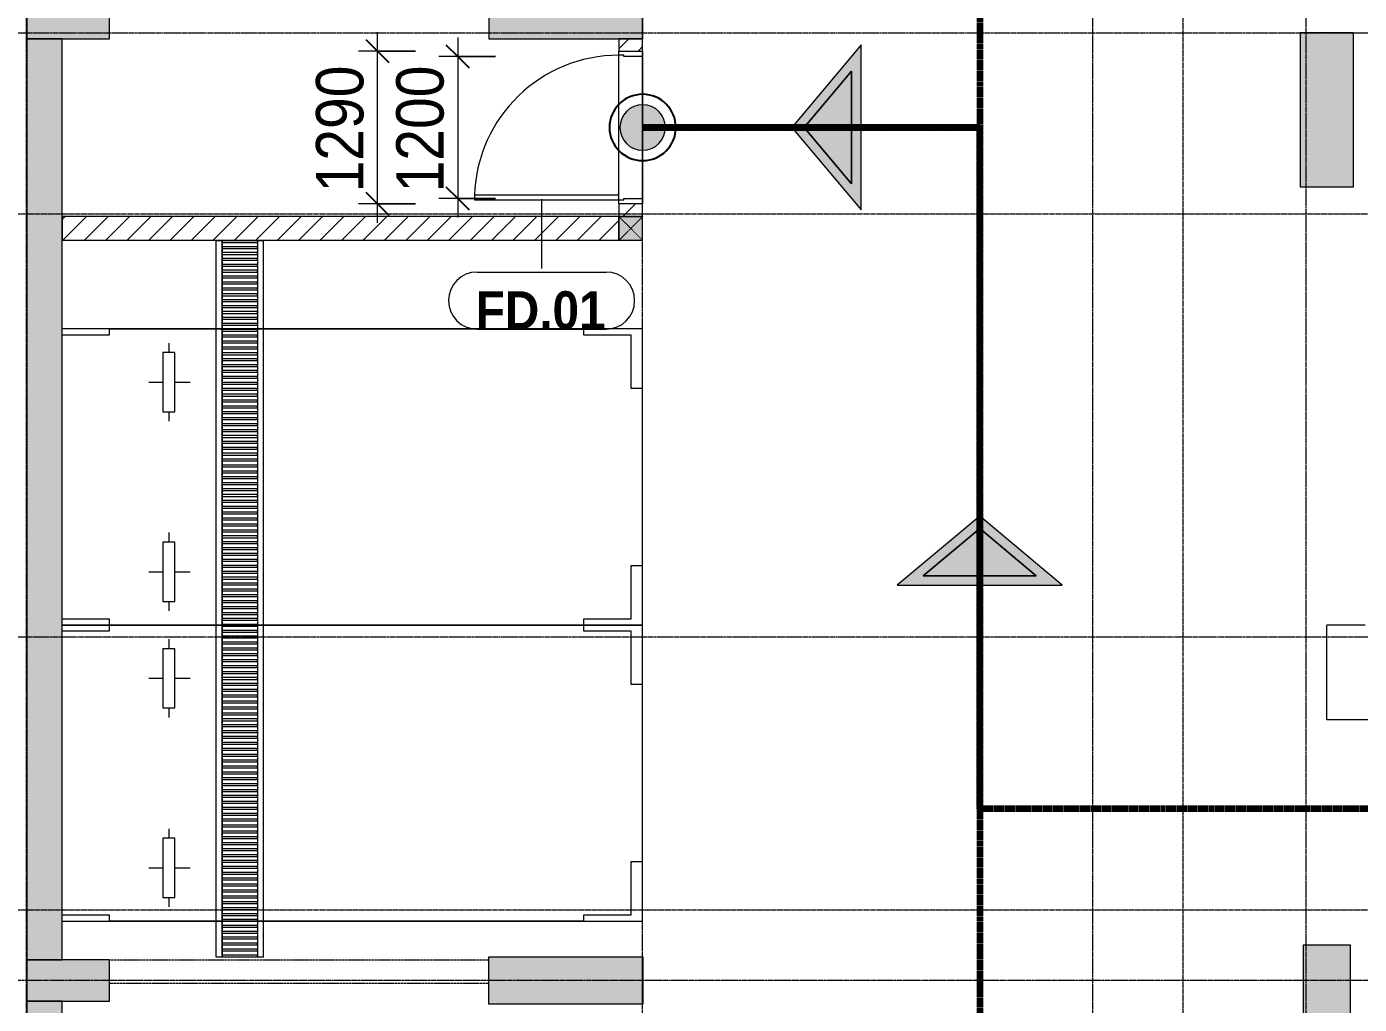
# Model space of a CAD drawing. Header units: millimetres. Extents: x 25998 to 252958, y -15958 to 83425.
# Drawn here: x 33653 to 44903, y 25336 to 33591 of the extents above; entities that cross this region are included whole.
import ezdxf

# ---------------------------------------------------------------- set-up
doc = ezdxf.new("R2010")
doc.units = ezdxf.units.MM
for name, pattern in [('1 NÉT CALL OUT', [6, 3, -3]), ('Dash', [6, 3, -3]), ('Dash 1_8_', [6.35, 3.175, -3.175]), ('Dash Dot 3_16_', [7.9375, 4.7625, -1.5875, 0, -1.5875]), ('Grid Line', [22.225, 12.7, -3.175, 3.175, -3.175])]:
    doc.linetypes.add(name, pattern=pattern)
for name, color, linetype, lineweight in [('0-1', 7, 'Continuous', 5), ('A-ANNO-DIMS', 211, 'Continuous', 9), ('A-ANNO-DIMS-160', 211, 'Continuous', 9), ('A-ANNO-NOTE', 131, 'Continuous', 9), ('A-ANNO-NOTE-1', 131, 'Continuous', 25), ('A-AREA', 32, 'Dash 1_8_', 9), ('A-DETL-2', 90, '1 NÉT CALL OUT', 100), ('A-DETL-GENF-2', 1, 'Continuous', 9), ('A-DOOR-1', 1, 'Continuous', 9), ('A-DOOR-FRAM-1', 1, 'Continuous', 9), ('A-DOOR-IDEN', 31, 'Continuous', 9), ('A-FLOR', 192, 'Continuous', 9), ('A-WALL', 113, 'Continuous', 9), ('A-WALL-1', 113, 'Continuous', 18), ('A-WALL-PATT-1', 7, 'Continuous', 9), ('A-WALL-PATT-2', 111, 'Continuous', 9), ('C-PRKG', 70, 'Continuous', 9), ('G-ANNO-SYMB-1', 111, 'Dash Dot 3_16_', 18), ('L-SITE-WALL-1', 250, 'Continuous', 18), ('L-SITE-WALL-2', 7, 'Continuous', 9), ('M-EQPM', 50, 'Continuous', 9), ('S-COLS', 52, 'Continuous', 9), ('S-COLS-1', 52, 'Continuous', 5), ('S-COLS-2', 250, 'Continuous', 18), ('S-COLS-3', 7, 'Continuous', 9), ('S-COLS-4', 52, 'Dash', 9), ('S-COLS-5', 52, 'Continuous', 18), ('S-COLS-HDLN', 52, 'Dash', 9), ('S-GRID-1', 1, 'Grid Line', 9)]:
    doc.layers.add(name, color=color, linetype=linetype, lineweight=lineweight)
doc.styles.add('Arial_B', font='arialbd_0.ttf', dxfattribs={"width": 0.9, "height": 320})
doc.styles.add('UTM Avo', font='UTM Avo.ttf', dxfattribs={"width": 0.9, "height": 400})
doc.dimstyles.new('1_Dim_chi_tiet_2_5', dxfattribs={"dimscale": 304.8, "dimtxt": 399.720379, "dimasz": 0.629921, "dimexe": 0.524934, "dimexo": 0.0625, "dimgap": 0.052493, "dimtad": 1, "dimdec": 0, "dimrnd": 5, "dimzin": 0, "dimdsep": 46, "dimtxsty": 'UTM Avo', "dimblk1": 'OBLIQUE', "dimblk2": 'OBLIQUE', "dimsah": 1, "dimcen": 0.09, "dimdle": 0.524934, "dimazin": 0, "dimtfac": 1, "dimtdec": 4, "dimtix": 1, "dimtmove": 0, "dimatfit": 3, "dimfxl": 1.049869, "dimfxlon": 1, "dimtvp": 1, "dimtolj": 1, "dimtzin": 0, "dimarcsym": 2})
pattern_1 = [(45, (0, 0), (-90.50967, 90.50967), [])]

# ---------------------------------------------------------------- blocks, each defined once
blk = doc.blocks.new('M_Concrete-Rectangular-Column2 - 400x1300-812637-TKCS_MB TẦNG HẦM')
at = {"layer": 'S-COLS'}
blk.add_hatch(color=256, dxfattribs=at).paths.add_polyline_path([(-178, 200), (-650, 200), (-650, -200), (650, -200), (650, 200)])
at = {"layer": 'S-COLS-2'}
for p, q in [((-650, 200), (650, 200)), ((-650, -200), (-650, 200)), ((650, 200), (650, -200)), ((650, -200), (-650, -200))]:
    blk.add_line(p, q, dxfattribs=at)
blk = doc.blocks.new('NCV_TKTC_KET CAU_rvt-1-TKCS_MB TẦNG HẦM')
at = {"layer": 'A-WALL-PATT-1'}
for points in [[(33653, 25712), (33953, 25712), (33953, 33487), (33653, 33487), (33653, 25734)], [(33653, 17587), (33953, 17587), (33953, 25362), (33653, 25362), (33653, 17587)]]:
    blk.add_hatch(color=256, dxfattribs=at).paths.add_polyline_path(points)
at = {"layer": 'S-COLS-1'}
for points in [[(33653, 33487), (34353, 33487), (34353, 33837), (33653, 33837), (33653, 33487)], [(38653, 33487), (38853, 33487), (38853, 33836), (37553, 33837), (37553, 33487), (38381, 33487)], [(44853, 32237), (44853, 33537), (44403, 33537), (44403, 32237), (44828, 32237)], [(44828, 24537), (44828, 25837), (44428, 25837), (44428, 24537), (44803, 24537)], [(34053, 25362), (34353, 25362), (34353, 25712), (33653, 25712), (33653, 25362), (33953, 25362)]]:
    blk.add_hatch(color=256, dxfattribs=at).paths.add_polyline_path(points)
at = {"layer": 'L-SITE-WALL-1'}
for p, q in [((33653, 33487), (33653, 25712)), ((33953, 25712), (33953, 33487)), ((33653, 25362), (33653, 17587)), ((33953, 17587), (33953, 25362))]:
    blk.add_line(p, q, dxfattribs=at)
at = {"layer": 'L-SITE-WALL-2'}
for p, q in [((33953, 33487), (33653, 33487)), ((33653, 25712), (33953, 25712)), ((33953, 25362), (33653, 25362))]:
    blk.add_line(p, q, dxfattribs=at)
at = {"layer": 'S-COLS-2'}
for p, q in [((33653, 33837), (33653, 33487)), ((34353, 33487), (34353, 33837)), ((37553, 33837), (37553, 33487)), ((38853, 33487), (38853, 33837)), ((44853, 33537), (44403, 33537)), ((44403, 33537), (44403, 32237)), ((44853, 32237), (44853, 33537)), ((33953, 33487), (34353, 33487)), ((37553, 33487), (38853, 33487)), ((44403, 32237), (44853, 32237)), ((44828, 25837), (44428, 25837)), ((44428, 25837), (44428, 24537)), ((44828, 24537), (44828, 25837)), ((33653, 25712), (33653, 25362)), ((34353, 25712), (33953, 25712)), ((34353, 25362), (34353, 25712)), ((33953, 25362), (34353, 25362))]:
    blk.add_line(p, q, dxfattribs=at)
at = {"layer": 'S-COLS-3'}
for p, q in [((33653, 33487), (33953, 33487)), ((33953, 25712), (33653, 25712)), ((33653, 25362), (33953, 25362))]:
    blk.add_line(p, q, dxfattribs=at)
at = {"layer": 'S-COLS', "rotation": 180}
blk.add_blockref('M_Concrete-Rectangular-Column2 - 400x1300-812637-TKCS_MB TẦNG HẦM', (38203, 25537), dxfattribs=at)
blk = doc.blocks.new('xe oto1 - xe oto-V6-TKCS_MB TẦNG HẦM')
at = {"layer": 'C-PRKG'}
for p, q in [((-2500, 4900), (-2500, 4500)), ((-2500, 4900), (-2500, 0)), ((-2450, 4500), (-2450, 4900)), ((-50, 4900), (-50, 4500)), ((0, 4500), (0, 4900)), ((0, 0), (0, 4900)), ((-2500, 4500), (-2450, 4500)), ((-2500, 500), (-2500, 4500)), ((-2500, 4500), (-2500, 500)), ((-50, 4500), (0, 4500)), ((0, 500), (0, 4500)), ((0, 4500), (0, 500)), ((-2050, 4170), (-2050, 4050)), ((-2050, 4170), (-2050, 4050)), ((-450, 4170), (-450, 4050)), ((-450, 4170), (-450, 4050)), ((-1800, 4050), (-2300, 4050)), ((-2300, 4050), (-2300, 3950)), ((-1800, 3950), (-1800, 4050)), ((-200, 4050), (-700, 4050)), ((-700, 4050), (-700, 3950)), ((-200, 3950), (-200, 4050)), ((-2300, 4000), (-2380, 4000)), ((-2300, 4000), (-2380, 4000)), ((-2300, 3950), (-1800, 3950)), ((-2050, 3950), (-2050, 3820)), ((-2050, 3950), (-2050, 3820)), ((-1720, 4000), (-1800, 4000)), ((-1720, 4000), (-1800, 4000)), ((-700, 4000), (-780, 4000)), ((-700, 4000), (-780, 4000)), ((-700, 3950), (-200, 3950)), ((-450, 3950), (-450, 3820)), ((-450, 3950), (-450, 3820)), ((-120, 4000), (-200, 4000)), ((-120, 4000), (-200, 4000)), ((-2450, 500), (-2500, 500)), ((-2500, 500), (-2500, 0)), ((-2450, 100), (-2450, 500)), ((0, 500), (-50, 500)), ((-50, 500), (-50, 100)), ((0, 0), (0, 500)), ((-2500, 0), (-2000, 0)), ((-2500, 0), (0, 0)), ((-2000, 100), (-2450, 100)), ((-2000, 0), (-2000, 100)), ((-500, 100), (-500, 0)), ((-50, 100), (-500, 100)), ((-500, 0), (0, 0))]:
    blk.add_line(p, q, dxfattribs=at)
blk = doc.blocks.new('FD_01 - FD_01-1200x2200mm-1787918-TKCS_MB TẦNG HẦM')
at = {"layer": 'A-DETL-GENF-2'}
for p, q in [((610, -100), (570, -100)), ((570, -100), (570, -1320)), ((610, -1320), (610, -100)), ((570, -1320), (610, -1320))]:
    blk.add_line(p, q, dxfattribs=at)
blk.add_arc((610, -100), 1220, 180, 268.1211, dxfattribs=at)
at = {"layer": 'A-DOOR-FRAM-1'}
for p, q in [((-645, 100), (-600, 100)), ((-645, -100), (-645, 100)), ((-600, 100), (-600, -60)), ((600, 100), (645, 100)), ((600, -60), (600, 100)), ((645, 100), (645, -100)), ((-610, -100), (-645, -100)), ((-600, -60), (-610, -60)), ((-610, -60), (-610, -100)), ((610, -60), (600, -60)), ((610, -100), (610, -60)), ((645, -100), (610, -100))]:
    blk.add_line(p, q, dxfattribs=at)
blk = doc.blocks.new('XE MAY2 - xe may 2-V57-TKCS_MB TẦNG HẦM')
at = {"layer": 'C-PRKG'}
for p, q in [((-1575, 800), (-1900, 800)), ((-1900, 0), (-1900, 800)), ((0, 800), (-1075, 800)), ((0, 800), (0, 0)), ((-300, 650), (-400, 650)), ((-400, 650), (-400, 150)), ((-300, 650), (-300, 150)), ((-300, 150), (-400, 150)), ((0, 0), (-1900, 0))]:
    blk.add_line(p, q, dxfattribs=at)
blk = doc.blocks.new('THOAT NUOC 300 - w300-4038765-TKCS_MB TẦNG HẦM')
at = {"layer": 'M-EQPM'}
for p, q in [((-3025, 150), (-3025, 200)), ((-3025, 200), (3025, 200)), ((-3025, -150), (-3025, 150)), ((-3005, 150), (-3025, 150)), ((3025, 150), (-3025, 150)), ((-3005, 150), (-3005, -150)), ((-2975, -150), (-2975, 150)), ((-2955, 150), (-2975, 150)), ((-2955, 150), (-2955, -150)), ((-2925, -150), (-2925, 150)), ((-2905, 150), (-2925, 150)), ((-2905, 150), (-2905, -150)), ((-2875, -150), (-2875, 150)), ((-2855, 150), (-2875, 150)), ((-2855, 150), (-2855, -150)), ((-2826, -150), (-2826, 150)), ((-2806, 150), (-2826, 150)), ((-2806, 150), (-2806, -150)), ((-2776, -150), (-2776, 150)), ((-2756, 150), (-2776, 150)), ((-2756, 150), (-2756, -150)), ((-2726, -150), (-2726, 150)), ((-2706, 150), (-2726, 150)), ((-2706, 150), (-2706, -150)), ((-2676, -150), (-2676, 150)), ((-2656, 150), (-2676, 150)), ((-2656, 150), (-2656, -150)), ((-2626, -150), (-2626, 150)), ((-2606, 150), (-2626, 150)), ((-2606, 150), (-2606, -150)), ((-2576, -150), (-2576, 150)), ((-2556, 150), (-2576, 150)), ((-2556, 150), (-2556, -150)), ((-2527, -150), (-2527, 150)), ((-2507, 150), (-2527, 150)), ((-2507, 150), (-2507, -150)), ((-2477, -150), (-2477, 150)), ((-2457, 150), (-2477, 150)), ((-2457, 150), (-2457, -150)), ((-2427, -150), (-2427, 150)), ((-2407, 150), (-2427, 150)), ((-2407, 150), (-2407, -150)), ((-2377, -150), (-2377, 150)), ((-2357, 150), (-2377, 150)), ((-2357, 150), (-2357, -150)), ((-2327, -150), (-2327, 150)), ((-2307, 150), (-2327, 150)), ((-2307, 150), (-2307, -150)), ((-2277, -150), (-2277, 150)), ((-2257, 150), (-2277, 150)), ((-2257, 150), (-2257, -150)), ((-2228, -150), (-2228, 150)), ((-2208, 150), (-2228, 150)), ((-2208, 150), (-2208, -150)), ((-2178, -150), (-2178, 150)), ((-2158, 150), (-2178, 150)), ((-2158, 150), (-2158, -150)), ((-2128, -150), (-2128, 150)), ((-2108, 150), (-2128, 150)), ((-2108, 150), (-2108, -150)), ((-2078, -150), (-2078, 150)), ((-2058, 150), (-2078, 150)), ((-2058, 150), (-2058, -150)), ((-2028, -150), (-2028, 150)), ((-2008, 150), (-2028, 150)), ((-2008, 150), (-2008, -150)), ((-1978, -150), (-1978, 150)), ((-1958, 150), (-1978, 150)), ((-1958, 150), (-1958, -150)), ((-1929, -150), (-1929, 150)), ((-1909, 150), (-1929, 150)), ((-1909, 150), (-1909, -150)), ((-1879, -150), (-1879, 150)), ((-1859, 150), (-1879, 150)), ((-1859, 150), (-1859, -150)), ((-1829, -150), (-1829, 150)), ((-1809, 150), (-1829, 150)), ((-1809, 150), (-1809, -150)), ((-1779, -150), (-1779, 150)), ((-1759, 150), (-1779, 150)), ((-1759, 150), (-1759, -150)), ((-1729, -150), (-1729, 150)), ((-1709, 150), (-1729, 150)), ((-1709, 150), (-1709, -150)), ((-1679, -150), (-1679, 150)), ((-1659, 150), (-1679, 150)), ((-1659, 150), (-1659, -150)), ((-1630, -150), (-1630, 150)), ((-1610, 150), (-1630, 150)), ((-1610, 150), (-1610, -150)), ((-1580, -150), (-1580, 150)), ((-1560, 150), (-1580, 150)), ((-1560, 150), (-1560, -150)), ((-1530, -150), (-1530, 150)), ((-1510, 150), (-1530, 150)), ((-1510, 150), (-1510, -150)), ((-1480, -150), (-1480, 150)), ((-1460, 150), (-1480, 150)), ((-1460, 150), (-1460, -150)), ((-1430, -150), (-1430, 150)), ((-1410, 150), (-1430, 150)), ((-1410, 150), (-1410, -150)), ((-1380, -150), (-1380, 150)), ((-1360, 150), (-1380, 150)), ((-1360, 150), (-1360, -150)), ((-1331, -150), (-1331, 150)), ((-1311, 150), (-1331, 150)), ((-1311, 150), (-1311, -150)), ((-1281, -150), (-1281, 150)), ((-1261, 150), (-1281, 150)), ((-1261, 150), (-1261, -150)), ((-1231, -150), (-1231, 150)), ((-1211, 150), (-1231, 150)), ((-1211, 150), (-1211, -150)), ((-1181, -150), (-1181, 150)), ((-1161, 150), (-1181, 150)), ((-1161, 150), (-1161, -150)), ((-1131, -150), (-1131, 150)), ((-1111, 150), (-1131, 150)), ((-1111, 150), (-1111, -150)), ((-1081, -150), (-1081, 150)), ((-1061, 150), (-1081, 150)), ((-1061, 150), (-1061, -150)), ((-1032, -150), (-1032, 150)), ((-1012, 150), (-1032, 150)), ((-1012, 150), (-1012, -150)), ((-982, -150), (-982, 150)), ((-962, 150), (-982, 150)), ((-962, 150), (-962, -150)), ((-932, -150), (-932, 150)), ((-912, 150), (-932, 150)), ((-912, 150), (-912, -150)), ((-882, -150), (-882, 150)), ((-862, 150), (-882, 150)), ((-862, 150), (-862, -150)), ((-832, -150), (-832, 150)), ((-812, 150), (-832, 150)), ((-812, 150), (-812, -150)), ((-782, -150), (-782, 150)), ((-762, 150), (-782, 150)), ((-762, 150), (-762, -150)), ((-733, -150), (-733, 150)), ((-713, 150), (-733, 150)), ((-713, 150), (-713, -150)), ((-683, -150), (-683, 150)), ((-663, 150), (-683, 150)), ((-663, 150), (-663, -150)), ((-633, -150), (-633, 150)), ((-613, 150), (-633, 150)), ((-613, 150), (-613, -150)), ((-583, -150), (-583, 150)), ((-563, 150), (-583, 150)), ((-563, 150), (-563, -150)), ((-533, -150), (-533, 150)), ((-513, 150), (-533, 150)), ((-513, 150), (-513, -150)), ((-483, -150), (-483, 150)), ((-463, 150), (-483, 150)), ((-463, 150), (-463, -150)), ((-434, -150), (-434, 150)), ((-414, 150), (-434, 150)), ((-414, 150), (-414, -150)), ((-384, -150), (-384, 150)), ((-364, 150), (-384, 150)), ((-364, 150), (-364, -150)), ((-334, -150), (-334, 150)), ((-314, 150), (-334, 150)), ((-314, 150), (-314, -150)), ((-284, -150), (-284, 150)), ((-264, 150), (-284, 150)), ((-264, 150), (-264, -150)), ((-234, -150), (-234, 150)), ((-214, 150), (-234, 150)), ((-214, 150), (-214, -150)), ((-184, -150), (-184, 150)), ((-164, 150), (-184, 150)), ((-164, 150), (-164, -150)), ((-135, -150), (-135, 150)), ((-115, 150), (-135, 150)), ((-115, 150), (-115, -150)), ((-85, -150), (-85, 150)), ((-65, 150), (-85, 150)), ((-65, 150), (-65, -150)), ((-35, -150), (-35, 150)), ((-15, 150), (-35, 150)), ((-15, 150), (-15, -150)), ((15, -150), (15, 150)), ((35, 150), (15, 150)), ((35, 150), (35, -150)), ((65, -150), (65, 150)), ((85, 150), (65, 150)), ((85, 150), (85, -150)), ((115, -150), (115, 150)), ((135, 150), (115, 150)), ((135, 150), (135, -150)), ((164, -150), (164, 150)), ((184, 150), (164, 150)), ((184, 150), (184, -150)), ((214, -150), (214, 150)), ((234, 150), (214, 150)), ((234, 150), (234, -150)), ((264, -150), (264, 150)), ((284, 150), (264, 150)), ((284, 150), (284, -150)), ((314, -150), (314, 150)), ((334, 150), (314, 150)), ((334, 150), (334, -150)), ((364, -150), (364, 150)), ((384, 150), (364, 150)), ((384, 150), (384, -150)), ((414, -150), (414, 150)), ((434, 150), (414, 150)), ((434, 150), (434, -150)), ((463, -150), (463, 150)), ((483, 150), (463, 150)), ((483, 150), (483, -150)), ((513, -150), (513, 150)), ((533, 150), (513, 150)), ((533, 150), (533, -150)), ((563, -150), (563, 150)), ((583, 150), (563, 150)), ((583, 150), (583, -150)), ((613, -150), (613, 150)), ((633, 150), (613, 150)), ((633, 150), (633, -150)), ((663, -150), (663, 150)), ((683, 150), (663, 150)), ((683, 150), (683, -150)), ((713, -150), (713, 150)), ((733, 150), (713, 150)), ((733, 150), (733, -150)), ((762, -150), (762, 150)), ((782, 150), (762, 150)), ((782, 150), (782, -150)), ((812, -150), (812, 150)), ((832, 150), (812, 150)), ((832, 150), (832, -150)), ((862, -150), (862, 150)), ((882, 150), (862, 150)), ((882, 150), (882, -150)), ((912, -150), (912, 150)), ((932, 150), (912, 150)), ((932, 150), (932, -150)), ((962, -150), (962, 150)), ((982, 150), (962, 150)), ((982, 150), (982, -150)), ((1012, -150), (1012, 150)), ((1032, 150), (1012, 150)), ((1032, 150), (1032, -150)), ((1061, -150), (1061, 150)), ((1081, 150), (1061, 150)), ((1081, 150), (1081, -150)), ((1111, -150), (1111, 150)), ((1131, 150), (1111, 150)), ((1131, 150), (1131, -150)), ((1161, -150), (1161, 150)), ((1181, 150), (1161, 150)), ((1181, 150), (1181, -150)), ((1211, -150), (1211, 150)), ((1231, 150), (1211, 150)), ((1231, 150), (1231, -150)), ((1261, -150), (1261, 150)), ((1281, 150), (1261, 150)), ((1281, 150), (1281, -150)), ((1311, -150), (1311, 150)), ((1331, 150), (1311, 150)), ((1331, 150), (1331, -150)), ((1360, -150), (1360, 150)), ((1380, 150), (1360, 150)), ((1380, 150), (1380, -150)), ((1410, -150), (1410, 150)), ((1430, 150), (1410, 150)), ((1430, 150), (1430, -150)), ((1460, -150), (1460, 150)), ((1480, 150), (1460, 150)), ((1480, 150), (1480, -150)), ((1510, -150), (1510, 150)), ((1530, 150), (1510, 150)), ((1530, 150), (1530, -150)), ((1560, -150), (1560, 150)), ((1580, 150), (1560, 150)), ((1580, 150), (1580, -150)), ((1610, -150), (1610, 150)), ((1630, 150), (1610, 150)), ((1630, 150), (1630, -150)), ((1659, -150), (1659, 150)), ((1679, 150), (1659, 150)), ((1679, 150), (1679, -150)), ((1709, -150), (1709, 150)), ((1729, 150), (1709, 150)), ((1729, 150), (1729, -150)), ((1759, -150), (1759, 150)), ((1779, 150), (1759, 150)), ((1779, 150), (1779, -150)), ((1809, -150), (1809, 150)), ((1829, 150), (1809, 150)), ((1829, 150), (1829, -150)), ((1859, -150), (1859, 150)), ((1879, 150), (1859, 150)), ((1879, 150), (1879, -150)), ((1909, -150), (1909, 150)), ((1929, 150), (1909, 150)), ((1929, 150), (1929, -150)), ((1958, -150), (1958, 150)), ((1978, 150), (1958, 150)), ((1978, 150), (1978, -150)), ((2008, -150), (2008, 150)), ((2028, 150), (2008, 150)), ((2028, 150), (2028, -150)), ((2058, -150), (2058, 150)), ((2078, 150), (2058, 150)), ((2078, 150), (2078, -150)), ((2108, -150), (2108, 150)), ((2128, 150), (2108, 150)), ((2128, 150), (2128, -150)), ((2158, -150), (2158, 150)), ((2178, 150), (2158, 150)), ((2178, 150), (2178, -150)), ((2208, -150), (2208, 150)), ((2228, 150), (2208, 150)), ((2228, 150), (2228, -150)), ((2257, -150), (2257, 150)), ((2277, 150), (2257, 150)), ((2277, 150), (2277, -150)), ((2307, -150), (2307, 150)), ((2327, 150), (2307, 150)), ((2327, 150), (2327, -150)), ((2357, -150), (2357, 150)), ((2377, 150), (2357, 150)), ((2377, 150), (2377, -150)), ((2407, -150), (2407, 150)), ((2427, 150), (2407, 150)), ((2427, 150), (2427, -150)), ((2457, -150), (2457, 150)), ((2477, 150), (2457, 150)), ((2477, 150), (2477, -150)), ((2507, -150), (2507, 150)), ((2527, 150), (2507, 150)), ((2527, 150), (2527, -150)), ((2556, -150), (2556, 150)), ((2576, 150), (2556, 150)), ((2576, 150), (2576, -150)), ((2606, -150), (2606, 150)), ((2626, 150), (2606, 150)), ((2626, 150), (2626, -150)), ((2656, -150), (2656, 150)), ((2676, 150), (2656, 150)), ((2676, 150), (2676, -150)), ((2706, -150), (2706, 150)), ((2726, 150), (2706, 150)), ((2726, 150), (2726, -150)), ((2756, -150), (2756, 150)), ((2776, 150), (2756, 150)), ((2776, 150), (2776, -150)), ((2806, -150), (2806, 150)), ((2826, 150), (2806, 150)), ((2826, 150), (2826, -150)), ((2855, -150), (2855, 150)), ((2875, 150), (2855, 150)), ((2875, 150), (2875, -150)), ((2905, -150), (2905, 150)), ((2925, 150), (2905, 150)), ((2925, 150), (2925, -150)), ((2955, -150), (2955, 150)), ((2975, 150), (2955, 150)), ((2975, 150), (2975, -150)), ((3005, -150), (3005, 150)), ((3025, 150), (3005, 150)), ((3025, 200), (3025, 150)), ((3025, 150), (3025, -150)), ((-3025, -150), (-3005, -150)), ((-3025, -200), (-3025, -150)), ((3025, -150), (-3025, -150)), ((-3025, -200), (3025, -200)), ((-2975, -150), (-2955, -150)), ((-2925, -150), (-2905, -150)), ((-2875, -150), (-2855, -150)), ((-2826, -150), (-2806, -150)), ((-2776, -150), (-2756, -150)), ((-2726, -150), (-2706, -150)), ((-2676, -150), (-2656, -150)), ((-2626, -150), (-2606, -150)), ((-2576, -150), (-2556, -150)), ((-2527, -150), (-2507, -150)), ((-2477, -150), (-2457, -150)), ((-2427, -150), (-2407, -150)), ((-2377, -150), (-2357, -150)), ((-2327, -150), (-2307, -150)), ((-2277, -150), (-2257, -150)), ((-2228, -150), (-2208, -150)), ((-2178, -150), (-2158, -150)), ((-2128, -150), (-2108, -150)), ((-2078, -150), (-2058, -150)), ((-2028, -150), (-2008, -150)), ((-1978, -150), (-1958, -150)), ((-1929, -150), (-1909, -150)), ((-1879, -150), (-1859, -150)), ((-1829, -150), (-1809, -150)), ((-1779, -150), (-1759, -150)), ((-1729, -150), (-1709, -150)), ((-1679, -150), (-1659, -150)), ((-1630, -150), (-1610, -150)), ((-1580, -150), (-1560, -150)), ((-1530, -150), (-1510, -150)), ((-1480, -150), (-1460, -150)), ((-1430, -150), (-1410, -150)), ((-1380, -150), (-1360, -150)), ((-1331, -150), (-1311, -150)), ((-1281, -150), (-1261, -150)), ((-1231, -150), (-1211, -150)), ((-1181, -150), (-1161, -150)), ((-1131, -150), (-1111, -150)), ((-1081, -150), (-1061, -150)), ((-1032, -150), (-1012, -150)), ((-982, -150), (-962, -150)), ((-932, -150), (-912, -150)), ((-882, -150), (-862, -150)), ((-832, -150), (-812, -150)), ((-782, -150), (-762, -150)), ((-733, -150), (-713, -150)), ((-683, -150), (-663, -150)), ((-633, -150), (-613, -150)), ((-583, -150), (-563, -150)), ((-533, -150), (-513, -150)), ((-483, -150), (-463, -150)), ((-434, -150), (-414, -150)), ((-384, -150), (-364, -150)), ((-334, -150), (-314, -150)), ((-284, -150), (-264, -150)), ((-234, -150), (-214, -150)), ((-184, -150), (-164, -150)), ((-135, -150), (-115, -150)), ((-85, -150), (-65, -150)), ((-35, -150), (-15, -150)), ((15, -150), (35, -150)), ((65, -150), (85, -150)), ((115, -150), (135, -150)), ((164, -150), (184, -150)), ((214, -150), (234, -150)), ((264, -150), (284, -150)), ((314, -150), (334, -150)), ((364, -150), (384, -150)), ((414, -150), (434, -150)), ((463, -150), (483, -150)), ((513, -150), (533, -150)), ((563, -150), (583, -150)), ((613, -150), (633, -150)), ((663, -150), (683, -150)), ((713, -150), (733, -150)), ((762, -150), (782, -150)), ((812, -150), (832, -150)), ((862, -150), (882, -150)), ((912, -150), (932, -150)), ((962, -150), (982, -150)), ((1012, -150), (1032, -150)), ((1061, -150), (1081, -150)), ((1111, -150), (1131, -150)), ((1161, -150), (1181, -150)), ((1211, -150), (1231, -150)), ((1261, -150), (1281, -150)), ((1311, -150), (1331, -150)), ((1360, -150), (1380, -150)), ((1410, -150), (1430, -150)), ((1460, -150), (1480, -150)), ((1510, -150), (1530, -150)), ((1560, -150), (1580, -150)), ((1610, -150), (1630, -150)), ((1659, -150), (1679, -150)), ((1709, -150), (1729, -150)), ((1759, -150), (1779, -150)), ((1809, -150), (1829, -150)), ((1859, -150), (1879, -150)), ((1909, -150), (1929, -150)), ((1958, -150), (1978, -150)), ((2008, -150), (2028, -150)), ((2058, -150), (2078, -150)), ((2108, -150), (2128, -150)), ((2158, -150), (2178, -150)), ((2208, -150), (2228, -150)), ((2257, -150), (2277, -150)), ((2307, -150), (2327, -150)), ((2357, -150), (2377, -150)), ((2407, -150), (2427, -150)), ((2457, -150), (2477, -150)), ((2507, -150), (2527, -150)), ((2556, -150), (2576, -150)), ((2606, -150), (2626, -150)), ((2656, -150), (2676, -150)), ((2706, -150), (2726, -150)), ((2756, -150), (2776, -150)), ((2806, -150), (2826, -150)), ((2855, -150), (2875, -150)), ((2905, -150), (2925, -150)), ((2955, -150), (2975, -150)), ((3005, -150), (3025, -150)), ((3025, -150), (3025, -200))]:
    blk.add_line(p, q, dxfattribs=at)
blk = doc.blocks.new('G1_SOF - BO TRU - 200x200-3845341-TKCS_MB TẦNG HẦM')
at = {"layer": 'S-COLS-HDLN'}
for p, q in [((-100, 100), (100, -100)), ((100, 100), (-100, -100))]:
    blk.add_line(p, q, dxfattribs=at)
blk = doc.blocks.new('HDNDCT_GHI CHÚ CỬA CHỐNG CHÁY EI60 - HDNDCT_GHI CHÚ CỬA CHỐNG CHÁY EI60-1614697-TKCS_MB TẦNG HẦM')
at = {"layer": 'A-ANNO-NOTE'}
h = blk.add_hatch(color=256, dxfattribs=at)
edge = h.paths.add_edge_path()
edge.add_arc((0, 0), 1.2, 0, 180)
edge.add_arc((0, 0), 1.2, 180, 360)
for radius, start, end in [(1.75, 360, 180), (1.2, 360, 180), (1.2, 180, 360)]:
    blk.add_arc((0, 0), radius, start, end, dxfattribs=at)
at = {"layer": 'A-ANNO-NOTE-1'}
for start, end in [(360, 180), (180, 360)]:
    blk.add_arc((0, 0), 1.75, start, end, dxfattribs=at)
blk = doc.blocks.new('HDNDCT_MŨI TÊN THOÁT HIỂM - HDNDCT_MŨI TÊN THOÁT HIỂM-2437747-TKCS_MB TẦNG HẦM')
at = {"layer": 'A-ANNO-NOTE'}
h = blk.add_hatch(color=256, dxfattribs=at)
h.paths.add_polyline_path([(-3.153, 0), (0.5, 4.353), (0.5, -4.353)])
h.paths.add_polyline_path([(-2.5, 0), (0, -2.979), (0, 2.979)])
blk.add_hatch(color=256, dxfattribs=at).paths.add_polyline_path([(0, -2.979), (-2.5, 0), (0, 2.979)])
for p, q in [((0.5, 4.353), (-3.153, 0)), ((0.5, -4.353), (0.5, 4.353)), ((-2.5, 0), (0, 2.979)), ((0, 2.979), (-2.5, 0)), ((0, 2.979), (0, -2.979)), ((0, -2.979), (0, 2.979)), ((-3.153, 0), (0.5, -4.353)), ((0, -2.979), (-2.5, 0)), ((-2.5, 0), (0, -2.979))]:
    blk.add_line(p, q, dxfattribs=at)
blk = doc.blocks.new('HDNDCT_MŨI TÊN THOÁT HIỂM - HDNDCT_MŨI TÊN THOÁT HIỂM-1614704-TKCS_MB TẦNG HẦM')
at = {"layer": 'A-ANNO-NOTE'}
h = blk.add_hatch(color=256, dxfattribs=at)
h.paths.add_polyline_path([(-3.153, 0), (0.5, 4.353), (0.5, -4.353)])
h.paths.add_polyline_path([(-2.5, 0), (0, -2.979), (0, 2.979)])
blk.add_hatch(color=256, dxfattribs=at).paths.add_polyline_path([(0, 2.979), (0, -2.979), (-2.5, 0)])
for p, q in [((0.5, 4.353), (-3.153, 0)), ((0.5, -4.353), (0.5, 4.353)), ((-2.5, 0), (0, 2.979)), ((0, 2.979), (-2.5, 0)), ((0, 2.979), (0, -2.979)), ((0, -2.979), (0, 2.979)), ((-3.153, 0), (0.5, -4.353)), ((0, -2.979), (-2.5, 0)), ((-2.5, 0), (0, -2.979))]:
    blk.add_line(p, q, dxfattribs=at)
blk = doc.blocks.new('STN_Door Tag - STN_Door Tag-1788670-TKCS_MB TẦNG HẦM')
at = {"layer": 'A-DOOR-IDEN'}
for p, q in [((-3.37, 1.495), (3.431, 1.495)), ((-3.37, -1.524), (3.431, -1.524))]:
    blk.add_line(p, q, dxfattribs=at)
for centre, start, end in [((-3.37, -0.015), 90, 270), ((3.431, -0.015), 270, 90)]:
    blk.add_arc(centre, 1.509, start, end, dxfattribs=at)
blk = doc.blocks.new('DIMBLOCK119-TKCS_MB TẦNG HẦM')
at = {"layer": 'A-ANNO-DIMS-160'}
for p, q in [((36615, 31934), (36615, 33544)), ((36935, 33384), (36455, 33384)), ((36615, 33384), (36935, 33384)), ((36935, 32094), (36455, 32094)), ((36615, 32094), (36935, 32094))]:
    blk.add_line(p, q, dxfattribs=at)
at = {"layer": 'A-ANNO-DIMS-160', "lineweight": 25}
for p, q in [((36615, 33384), (36519, 33480)), ((36615, 33384), (36711, 33288)), ((36615, 32094), (36519, 32190)), ((36615, 32094), (36711, 31998))]:
    blk.add_line(p, q, dxfattribs=at)
at = {"layer": 'A-ANNO-DIMS-160', "color": 0, "insert": (36095, 32191), "char_height": 400, "width": 1314.64, "attachment_point": 1, "rotation": 90, "line_spacing_factor": 1.110334, "style": 'UTM Avo'}
blk.add_mtext('1290', dxfattribs=at)
blk = doc.blocks.new('_Oblique')
at = {"color": 0, "linetype": 'ByBlock', "lineweight": -2}
blk.add_line((-0.5, -0.5), (0.5, 0.5), dxfattribs=at)
blk = doc.blocks.new('DIMBLOCK120-TKCS_MB TẦNG HẦM')
at = {"layer": 'A-ANNO-DIMS-160', "lineweight": 25}
for p, q in [((37291, 33339), (37195, 33435)), ((37291, 33339), (37387, 33243)), ((37291, 32139), (37195, 32235)), ((37291, 32139), (37387, 32043))]:
    blk.add_line(p, q, dxfattribs=at)
at = {"layer": 'A-ANNO-DIMS-160'}
for p, q in [((37291, 33499), (37291, 31979)), ((37611, 33339), (37131, 33339)), ((37291, 33339), (37611, 33339)), ((37611, 32139), (37131, 32139)), ((37291, 32139), (37611, 32139))]:
    blk.add_line(p, q, dxfattribs=at)
at = {"layer": 'A-ANNO-DIMS-160', "color": 0, "insert": (36772, 32191), "char_height": 400, "width": 1314.64, "attachment_point": 1, "rotation": 90, "line_spacing_factor": 1.110334, "style": 'UTM Avo'}
blk.add_mtext('1200', dxfattribs=at)

msp = doc.modelspace()

# ---------------------------------------------------------------- hatches: boundary and pattern name
at = {"layer": 'A-WALL-PATT-2'}
h = msp.add_hatch(dxfattribs=at)
h.set_pattern_fill('FP_1', color=256, style=0, pattern_type=2)
h.set_pattern_definition(pattern_1)
h.paths.add_polyline_path([(38652.6, 31986.9), (38852.6, 31986.9), (38852.6, 32094.2), (38652.6, 32094.2)])
h.paths.add_polyline_path([(38652.7, 33384.2), (38852.6, 33384.2), (38852.6, 33486.9), (38652.6, 33486.9), (38652.6, 33384.2)])
h = msp.add_hatch(dxfattribs=at)
h.set_pattern_fill('FP_1', color=256, style=0, pattern_type=2)
h.set_pattern_definition(pattern_1)
h.paths.add_polyline_path([(35302.8, 31786.9), (38652.6, 31786.9), (38652.6, 31986.9), (33952.6, 31986.9), (33952.6, 31786.9), (35302.6, 31786.9)])
at = {"layer": 'S-COLS-1'}
msp.add_hatch(color=256, dxfattribs=at).paths.add_polyline_path([(38652.6, 31786.9), (38852.6, 31786.9), (38852.6, 31986.9), (38652.6, 31986.9), (38652.6, 31839.2)])

# ---------------------------------------------------------------- linework, layer by layer
at = {"layer": 'A-AREA'}
for p, q in [((34352.6, 25711.9), (37552.6, 25711.9)), ((37552.6, 25511.9), (34352.6, 25511.9))]:
    msp.add_line(p, q, dxfattribs=at)
at = {"layer": 'A-DETL-2'}
for p, q in [((41697.6, 36386.9), (41697.6, 32739.2)), ((38852.6, 32739.2), (41697.6, 32739.2)), ((41697.6, 32739.2), (38852.6, 32739.2)), ((41697.6, 32739.2), (41697.6, 18691.3)), ((41697.6, 26986.9), (41697.6, 32739.2)), ((53791.6, 26986.9), (41697.6, 26986.9))]:
    msp.add_line(p, q, dxfattribs=at)
at = {"layer": 'A-DOOR-IDEN'}
msp.add_line((37999.4, 32132.7), (37999.4, 31548.6), dxfattribs=at)
at = {"layer": 'A-FLOR'}
for p, q in [((38852.6, 33835.6), (38852.6, 33486.9)), ((38652.7, 32129.2), (38652.7, 33349.2)), ((38852.6, 33339.2), (38852.6, 32139.2)), ((35302.6, 25735.3), (35302.6, 31785.3)), ((35302.6, 31785.3), (35602.6, 31785.3)), ((35602.6, 31785.3), (35602.6, 25735.3)), ((35602.6, 25735.3), (35302.6, 25735.3)), ((38852.6, 25711.9), (38852.6, 25336.9))]:
    msp.add_line(p, q, dxfattribs=at)
at = {"layer": 'A-WALL'}
for p, q in [((38652.6, 31786.9), (38652.6, 31986.9)), ((38652.6, 31986.9), (38852.6, 31986.9))]:
    msp.add_line(p, q, dxfattribs=at)
at = {"layer": 'A-WALL-1'}
for p, q in [((38652.6, 33486.9), (38652.6, 33384.2)), ((38852.6, 33486.9), (38652.6, 33486.9)), ((38852.6, 33384.2), (38852.6, 33486.9)), ((38652.6, 33384.2), (38852.6, 33384.2)), ((38652.6, 32094.2), (38652.6, 31986.9)), ((38852.6, 32094.2), (38652.6, 32094.2)), ((38852.6, 31986.9), (38852.6, 32094.2)), ((38652.6, 31986.9), (33952.6, 31986.9)), ((33952.6, 31986.9), (33952.6, 31786.9)), ((33952.6, 31786.9), (38652.6, 31786.9))]:
    msp.add_line(p, q, dxfattribs=at)
at = {"layer": 'G-ANNO-SYMB-1'}
for p, q in [((43411.3, 83043.8), (43411.3, 10257.4)), ((26379.4, 32011.5), (134566.1, 32011.5)), ((26379.4, 26135.3), (134593.5, 26135.3))]:
    msp.add_line(p, q, dxfattribs=at)
at = {"layer": 'S-COLS'}
for p, q in [((38852.6, 31986.9), (38652.6, 31986.9)), ((38652.6, 31986.9), (38652.6, 31786.9))]:
    msp.add_line(p, q, dxfattribs=at)
at = {"layer": 'S-COLS-5'}
for p, q in [((38852.6, 31786.9), (38852.6, 31986.9)), ((38652.6, 31786.9), (38852.6, 31786.9))]:
    msp.add_line(p, q, dxfattribs=at)
at = {"layer": 'S-GRID-1'}
for p, q in [((33652.6, 16318.9), (33652.6, 77184.9)), ((38852.6, 16318.9), (38852.6, 77184.9)), ((42652.6, 16318.9), (42652.6, 77184.9)), ((44452.6, 16318.9), (44452.6, 77184.9)), ((128880.9, 33536.9), (31838.8, 33536.9)), ((128880.9, 28436.9), (31838.8, 28436.9)), ((33870.8, 25536.9), (29870.8, 25536.9)), ((126848.9, 25536.9), (33870.8, 25536.9))]:
    msp.add_line(p, q, dxfattribs=at)

# ---------------------------------------------------------------- block references
at = {"layer": '0-1'}
msp.add_blockref('NCV_TKTC_KET CAU_rvt-1-TKCS_MB TẦNG HẦM', (0, 0), dxfattribs=at)
at = {"layer": 'A-ANNO-NOTE', "xscale": 160, "yscale": 160, "zscale": 160}
for name, p in [('HDNDCT_MŨI TÊN THOÁT HIỂM - HDNDCT_MŨI TÊN THOÁT HIỂM-1614704-TKCS_MB TẦNG HẦM', (40616.6, 32739.2)), ('HDNDCT_GHI CHÚ CỬA CHỐNG CHÁY EI60 - HDNDCT_GHI CHÚ CỬA CHỐNG CHÁY EI60-1614697-TKCS_MB TẦNG HẦM', (38852.6, 32739.2))]:
    msp.add_blockref(name, p, dxfattribs=at)
at = {"layer": 'A-ANNO-NOTE', "xscale": 160, "yscale": 160, "zscale": 160, "rotation": 269.9999999999995}
msp.add_blockref('HDNDCT_MŨI TÊN THOÁT HIỂM - HDNDCT_MŨI TÊN THOÁT HIỂM-2437747-TKCS_MB TẦNG HẦM', (41697.6, 28954.6), dxfattribs=at)
at = {"layer": 'A-DOOR-1', "rotation": 269.9999999999998}
msp.add_blockref('FD_01 - FD_01-1200x2200mm-1787918-TKCS_MB TẦNG HẦM', (38752.6, 32739.2), dxfattribs=at)
at = {"layer": 'A-DOOR-IDEN', "xscale": 159.9999999999999, "yscale": 159.9999999999999, "zscale": 159.9999999999999}
msp.add_blockref('STN_Door Tag - STN_Door Tag-1788670-TKCS_MB TẦNG HẦM', (37994.5, 31279.7), dxfattribs=at)
at = {"layer": 'C-PRKG', "rotation": 90.00000000000045}
for p in [(38852.6, 31038.6), (38852.6, 28538.6)]:
    msp.add_blockref('xe oto1 - xe oto-V6-TKCS_MB TẦNG HẦM', p, dxfattribs=at)
at = {"layer": 'C-PRKG'}
msp.add_blockref('XE MAY2 - xe may 2-V57-TKCS_MB TẦNG HẦM', (46527.6, 27736.9), dxfattribs=at)
at = {"layer": 'M-EQPM', "rotation": 90.00000000000007}
msp.add_blockref('THOAT NUOC 300 - w300-4038765-TKCS_MB TẦNG HẦM', (35452.6, 28760.3), dxfattribs=at)
at = {"layer": 'S-COLS-4'}
msp.add_blockref('G1_SOF - BO TRU - 200x200-3845341-TKCS_MB TẦNG HẦM', (38752.6, 31886.9), dxfattribs=at)

# ---------------------------------------------------------------- texts
at = {"layer": 'A-DOOR-IDEN', "insert": (37991.3, 31194.3), "char_height": 320, "width": 1124.64, "attachment_point": 5, "line_spacing_factor": 0.936439, "style": 'Arial_B'}
msp.add_mtext('\\pt7.2,14.4,21.6,28.8,36,43.2,50.4,57.6,64.8,72,79.2,86.4,93.6,100.8,108,115.2,122.4,129.6,136.8,144,151.2,158.4,165.6,172.8,180,187.2,194.4,201.6,208.8,216,223.2,230.4;FD.01', dxfattribs=at)

# ---------------------------------------------------------------- dimensions: what is measured, and where the dimension line sits
at = {"layer": 'A-ANNO-DIMS'}
for base, p1, p2, override, picture, middle in [((36614.5, 33384.2), (36934.5, 32094.2), (36934.5, 33384.2), {"dimpost": '<>', "dimfxl": 1290}, 'DIMBLOCK119-TKCS_MB TẦNG HẦM', (36391.5, 32739.2)), ((37291.2, 32139.2), (37611.2, 33339.2), (37611.2, 32139.2), {"dimpost": '<>', "dimfxl": 1200}, 'DIMBLOCK120-TKCS_MB TẦNG HẦM', (37068.2, 32739.2))]:
    dim = msp.add_linear_dim(base=base, p1=p1, p2=p2, angle=90, dimstyle='1_Dim_chi_tiet_2_5', override=override, dxfattribs=at)
    dim.commit()
    dim.dimension.update_dxf_attribs({"geometry": picture, "text_midpoint": middle})

doc.saveas('drawing.dxf')
